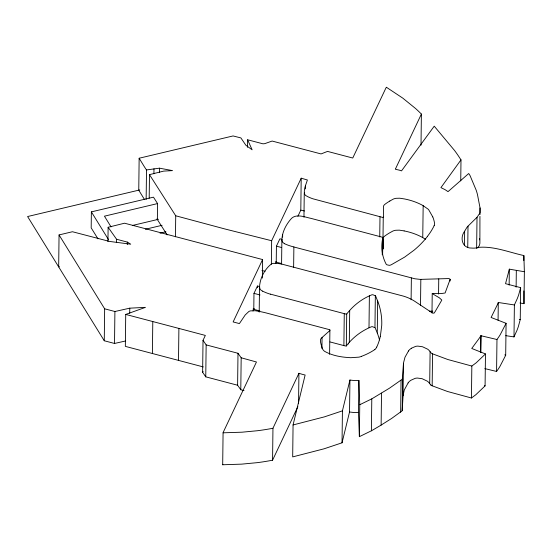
<?xml version="1.0" encoding="UTF-8"?>
<svg xmlns="http://www.w3.org/2000/svg" width="552" height="552" viewBox="0 0 552 552"><rect width="100%" height="100%" fill="white"/><g stroke="black" fill="none" stroke-linecap="round" stroke-linejoin="round"><path stroke-width="0.83" d="M262.373 278.063L262.6 259.564L124.566 223.208L108.123 227.272L116.582 239.257L127.333 242.087L130.741 244.198L109.496 241.424L72.443 231.737L59.057 234.931L58.671 266.878L59.506 266.678M157.368 219.551L157.561 203.578L153.463 197.161L91.377 211.878L91.183 227.859L97.966 238.843M125.663 340.957L114.519 343.461L104.266 340.757L104.652 308.809L59.057 234.931M107.944 241.569L108.123 227.272M114.519 343.461L114.906 311.507L104.652 308.809M116.541 242.618L116.582 239.257M114.906 311.507L129.775 308.168L145.417 307.367L125.725 314.426L125.338 346.373L203.274 366.921M127.298 244.612L127.333 242.087M129.713 313.212L129.775 308.168M421.01 145.169L421.39 114.057A173.728 128.499 0.7 0 0 415.511 108.461L402.739 98.097L386.372 87.237A35.804 26.482 0.7 0 0 385.682 88.513L352.749 158.031L327.529 151.407L321.05 153.932L272.136 141.05L264.925 143.596A8.597 6.355 0.7 0 1 262.897 143.803L247.613 139.773L252.126 149.806L245.875 145.252L240.893 137.917L233.068 135.944L139.145 158.231L138.759 190.185L143.906 198.589A129.071 95.468 0.7 0 0 144.314 199.231M146.149 199.375L146.508 169.947A129.071 95.468 0.7 0 1 144.3 166.642L139.145 158.231M149.192 198.182L149.482 174.639L163.675 171.106L172.507 170.609L159.466 168.174L146.508 169.947M153.918 173.79L153.98 168.746M152.4 353.501L152.787 321.554M159.418 172.376L159.466 168.174M175.467 236.808L175.722 215.784L149.482 174.639M178.51 360.38L178.896 328.426L125.725 314.426M244.005 390.616L240.789 389.726L237.608 385.234L205.758 376.843L202.632 372.269L203.026 340.315L205.337 335.423L178.896 328.426M205.758 376.843L206.151 344.89L203.026 340.315M297.88 406.624L272.571 460.195A176.681 130.679 0.7 0 1 257.156 462.666L241.631 464.142L222.691 464.763L223.077 432.809A72.781 53.834 0.7 0 1 223.836 431.022L256.459 361.988L241.176 357.779L237.995 353.28L206.151 344.89M237.608 385.234L237.995 353.28M240.789 389.726L241.176 357.779M247.517 147.343L247.613 139.773M253.782 309.341L253.975 293.367L257.46 286.005L259.737 286.605M257.439 287.689L257.46 286.005M259.198 312.121L259.509 286.723C260.178 277.973 264.56 269.279 271.487 263.897A5.375 3.974 0.7 0 1 273.088 263.359L278.084 263.483A55.648 41.158 0.7 0 1 284.135 264.712L403.326 296.093A38.633 28.573 0.7 0 1 414.469 301.109L432.23 312.88A3.257 2.408 0.7 0 0 433.051 313.094L434.065 313.15L435.155 311.576L441.821 300.06L439.316 297.79L432.223 293.588L431.988 312.929M271.356 264.277L271.646 240.734L301.199 178.192L307.374 179.973C306.091 184.582 303.255 189.453 304.704 194.297A5.382 3.981 0.7 0 0 305.842 195.608L308.092 196.829A39.406 29.146 0.7 0 0 312.908 198.796L382.405 217.343A2.008 1.49 0.7 0 0 383.254 217.219A2.111 1.559 0.7 0 0 383.606 216.625L383.447 206.413A5.389 3.988 0.7 0 1 384.206 204.978L385.006 204.24A57.311 42.394 0.7 0 1 389.815 201.045M272.571 460.195L272.957 428.242L298.922 373.297L301.413 374.056A47.762 35.328 0.7 0 0 305.125 375.015L293.071 424.95L292.684 456.897L323.983 448.831L342.04 442.801L349.54 411.985L349.933 380.038L354.177 380.556A18.161 13.434 0.7 0 0 357.841 380.494L358.869 380.376L359.759 404.726L359.373 436.673L371.8 430.601L381.128 425.102L391.644 418.437L402.166 410.805L403.029 396.674L403.484 362.981L405.009 357.199L408.501 351.003M276.235 262.145L276.428 246.171L279.912 238.809L282.155 239.395M281.582 263.994L281.879 240.03C282.106 232.599 285.536 225.533 290.235 219.868C295.113 212.865 304.442 217.053 311.087 218.399L382.219 237.187A3.167 2.339 0.7 0 1 382.84 237.567C380.839 246.565 381.811 256.128 386.241 264.318A3.491 2.587 0.7 0 0 387.035 264.829L389.305 265.333A2.864 2.118 0.7 0 0 389.94 265.243L390.816 264.953A12.592 9.315 0.7 0 0 391.513 264.629L404.678 257.08L413.938 250.277A109.434 80.944 0.7 0 0 427.407 236.456M282.617 237.153L282.645 234.628M293.63 267.175L293.878 246.992L414.856 278.774L420.224 279.388L448.783 278.56A2.263 1.677 0.7 0 1 449.383 278.76L450.156 279.319L450.135 281.002M297.887 216.315L300.805 210.139L301.199 178.192M298.556 403.567L298.922 373.297M303.959 217.253L304.262 192.682M305.47 188.929L305.511 185.569M321.919 348.429L322.051 337.493L329.772 330.627A1.849 1.366 0.7 0 0 329.91 330.117L329.903 329.972A2.236 1.649 0.7 0 0 329.516 329.675L266.009 312.901A89.486 66.185 0.7 0 0 255.155 310.728L250.518 310.88A6.783 5.016 0.7 0 0 248.883 311.473L245.185 314.985L239.402 323.582L233.13 321.933L262.6 259.564M329.606 354.356L329.903 329.972M342.04 442.801L342.426 410.847L349.933 380.038M344.269 313.646L345.538 313.971A3.071 2.27 0.7 0 0 346.711 314.019C353.232 305.553 361.877 298.756 371.903 294.796A3.484 2.581 0.7 0 1 373.007 294.782L375.581 295.893L377.665 301.088L377.271 333.035L375.187 327.847L372.614 326.729A3.484 2.581 0.7 0 0 371.51 326.743C361.56 330.786 352.776 337.438 346.318 345.966A3.071 2.27 0.7 0 1 345.152 345.918L343.882 345.593L344.269 313.646L270.404 294.133M346.318 345.966L346.711 314.019M349.306 342.661L349.692 310.714M359.373 436.673L358.476 412.33L358.869 380.376M368.998 327.709L369.385 295.755M371.399 430.808L371.793 398.861L389.477 388.187L402.298 379.203L403.443 363.851M374.96 327.536L375.346 295.589M379.741 236.939L379.99 216.757M382.26 254.831L382.426 241.376M382.633 254.382L382.84 237.567M383.254 217.219L382.867 249.166A2.111 1.559 0.7 0 0 383.212 248.579L382.978 238.816M381.128 425.102L381.522 393.155M400.655 412.234L401.042 380.28M402.236 410.647L402.622 378.693M411.109 299.805L411.371 277.939M420.514 305.442L420.831 279.374M389.802 201.038L393.217 199.134A9.57 7.079 0.7 0 1 396.094 198.313L399.731 198.209L404.519 198.955A53.696 39.709 0.7 0 1 423.163 205.641L422.749 237.615L425.509 239.209M430.857 385.027L429.704 383.674L430.098 351.721A11.875 8.784 0.7 0 0 427.696 349.209L422.549 346.766L417.864 346.111A9.198 6.803 0.7 0 0 415.615 346.387L411.35 348.25M519.956 302.993L523.979 303.683L524.365 271.729L509.337 269.155L505.542 283.673L520.633 287.647L518.749 294.609A160.266 118.535 0.7 0 1 517.369 298.404L514.388 304.952L498.29 302.496A95.855 70.897 0.7 0 1 497.193 305.083L491.107 317.476L506.08 323.313L500.291 334.574A104.273 77.128 0.7 0 1 496.972 339.514L480.951 335.726A146.991 108.716 0.7 0 1 478.687 339.045L471.739 348.457L485.477 353.942L485.084 385.889L475.852 394.708L471.442 397.999L447.43 391.465L432.168 385.793L432.561 353.846A4.595 3.395 0.7 0 1 431.25 353.073L430.098 351.721M438.564 294.043L438.75 278.905M460.741 180.883L460.996 159.866L458.132 155.512A197.685 146.211 0.7 0 0 454.551 150.489L434.231 126.173L401.511 170.899L400.621 170.561A13.02 9.632 0.7 0 0 399.137 170.113L397.088 169.643A18.678 13.814 0.7 0 1 395.839 169.305L395.363 169.153L421.39 114.057M464.467 245.502L464.646 231.212L466.937 227.341A16.519 12.22 0.7 0 1 468.006 226.154L477.018 217.288L480.026 212.858L480.04 207.938L477.48 194.594A109.503 80.992 0.7 0 0 476.176 190.171L470.09 175.688A24.681 18.257 0.7 0 0 469.214 174.26L468.696 173.528L447.996 191.661A38.385 28.393 0.7 0 0 445.002 189.626L440.931 187.618L460.996 159.866M467.751 247.179L468.006 226.161M471.442 397.999L471.836 366.052L476.245 362.754L485.477 353.942M476.638 248.4L477.018 217.288M477.763 247.945L479.46 245.302L479.888 243.246L479.936 216.343M479.957 214.659L480.04 207.938M484.842 368.605L496.579 371.462L496.972 339.514M498.076 320.153L498.29 302.496M496.579 371.462A104.273 77.128 0.7 0 0 499.898 366.521L505.694 355.267L506.08 323.313M509.144 285.129L509.337 269.155M505.763 335.657L513.995 336.899L514.388 304.952M516.127 287.178L516.327 270.356M513.995 336.899L516.976 330.351A160.266 118.535 0.7 0 0 518.356 326.563L520.246 319.594L520.633 287.647M523.813 260.606L523.876 255.562C509.096 252.326 493.964 246.047 478.791 247.351A18.513 13.69 0.7 0 1 476.031 247.952A13.772 10.184 0.7 0 1 471.739 248.062C462.052 248.476 459.63 237.67 464.646 231.212M524.365 271.729L523.876 255.562M523.979 303.683L523.862 290.932M403.05 395.805L404.292 389.953L408.107 382.957M380.335 336.382L381.715 325.625A108.24 80.061 0.7 0 0 377.692 301.082M450.156 279.319L445.112 292.988L441.2 293.574L432.223 293.588M202.632 372.269L203.067 371.351M252.995 311.004L254.217 308.423M275.614 263.463L276.455 261.683M376.685 347.118L376.153 348.091A6.59 4.871 0.7 0 1 374.794 349.533M348.305 343.999L348.622 343.544M322.051 337.493L321.022 338.569A5.72 4.23 0.7 0 0 320.422 339.97L320.415 341.274A60.589 44.816 0.7 0 0 321.257 345.034L322.465 348.802A9.501 7.024 0.7 0 0 324.562 351.307C331.4 355.191 339.473 356.875 347.27 357.461A22.508 16.643 0.7 0 1 348.367 357.53L349.678 357.634A20.693 15.304 0.7 0 0 350.782 357.703L358.952 357.144A15.753 11.654 0.7 0 0 361.588 356.344M371.793 398.861L359.759 404.726M342.426 410.847L324.369 416.877L293.071 424.95M139.766 189.929L27.6 216.536L104.266 340.757M157.561 203.578L104.438 216.177L111.035 226.872M132.466 225.457L158.521 219.282M145.369 229.259L162.081 225.292M160.073 233.165L165.917 231.778M358.476 412.33L357.448 412.441A18.161 13.434 0.7 0 1 353.784 412.51L349.54 411.985M432.768 311.128L429.408 311.197M471.836 366.052L447.817 359.511L432.561 353.846M223.077 432.809L242.024 432.195L257.542 430.719A176.681 130.679 0.7 0 0 272.964 428.248M404.126 230.908L399.337 230.156L395.708 230.267A9.57 7.079 0.7 0 0 392.824 231.088L389.408 232.985A57.311 42.394 0.7 0 0 384.599 236.18L383.819 236.925A5.389 3.988 0.7 0 0 383.398 237.519M271.646 240.734L224.899 228.97L175.722 215.784M300.805 210.139L304.469 210.981M261.958 270.514L265.084 271.28M276.428 246.171L281.651 247.544M519.301 319.346L520.246 319.594M275.269 261.889L281.803 263.614M253.975 293.367L260.02 294.954M252.954 309.12L259.82 310.935M330.027 341.936L343.882 345.593M485.084 385.889L484.449 385.655M504.749 354.888L505.694 355.267M262.559 291.159L260.875 290.048A5.837 4.312 0.7 0 1 260.026 288.986L259.509 286.723M284.625 243.687L283.452 242.963A5.492 4.057 0.7 0 1 282.32 241.645L281.879 240.03M423.142 205.661L428.511 209.443L432.761 216.895M156.975 218.944L167.159 234.904M91.377 211.878L108.558 239.713M479.426 238.554L479.653 239.885M404.126 230.915A53.696 39.709 0.7 0 1 422.77 237.595M432.761 216.901A45.871 33.927 0.7 0 1 434.472 222.794A8.549 6.32 0.7 0 1 434.155 225.582M434.189 225.589A86.671 64.108 0.7 0 1 427.365 236.435M293.899 246.951A43.139 31.906 0.7 0 1 284.577 243.749M270.377 294.181A39.095 28.918 0.7 0 1 262.586 291.132M377.299 333.035A108.24 80.061 0.7 0 1 379.479 339.894M380.307 336.382A84.801 62.721 0.7 0 1 376.712 347.125M374.829 349.561A59.43 43.953 0.7 0 1 361.56 356.316M222.684 464.763A72.781 53.834 0.7 0 1 222.87 464.308M408.066 382.936A13.02 9.632 0.7 0 1 410.985 380.224L415.221 378.334A9.198 6.803 0.7 0 1 417.478 378.058L422.156 378.713L427.303 381.163A11.875 8.784 0.7 0 1 429.711 383.674M408.459 350.989A13.02 9.632 0.7 0 1 411.371 348.271M432.168 385.8A4.595 3.395 0.7 0 1 430.864 385.027M480.93 335.726L480.723 352.542L480.951 335.726"/></g></svg>
